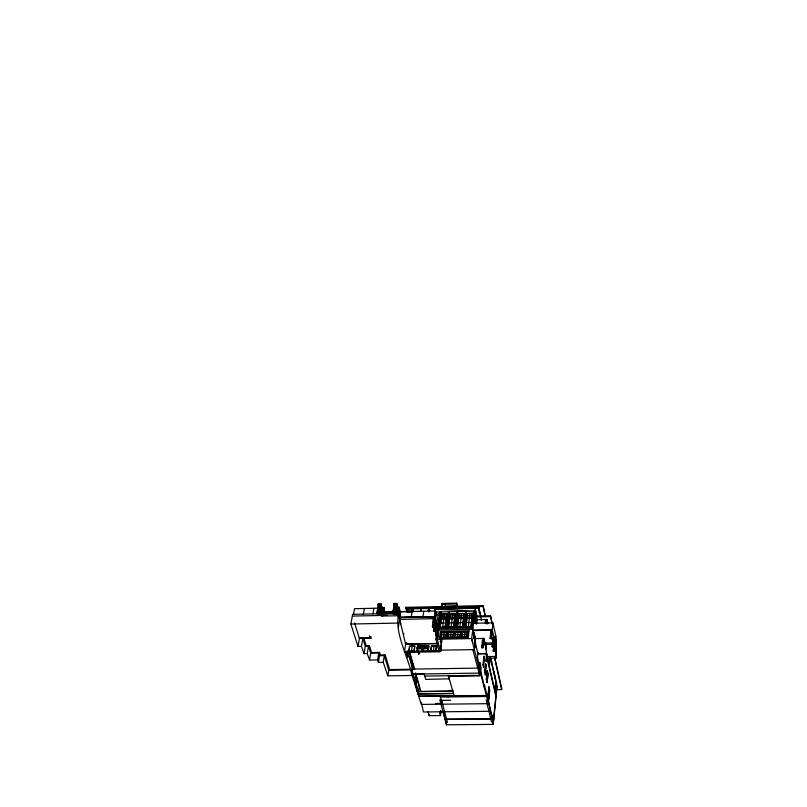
<?xml version="1.0" encoding="UTF-8"?>
<svg xmlns="http://www.w3.org/2000/svg" width="807" height="807" viewBox="0 0 807 807"><rect width="100%" height="100%" fill="white"/><g stroke="black" fill="none" stroke-linecap="round" stroke-linejoin="round"><path stroke-width="1.21" d="M384.031 608.579L383.043 611.867M495.407 689.642L501.672 689.571L501.752 688.724L494.6 656.959M495.417 692.325L496.224 684.417M495.75 694.171L496.608 685.708L495.73 693.808L495.105 690.974L495.902 682.934L496.537 685.779M493.662 718.19L495.871 696.35M495.891 694.797L496.85 685.405M441.237 699.83L439.835 699.851L446.523 724.797L493.248 724.393L497.082 686.444M496.224 650.815L495.982 656.676L496.547 650.16M485.713 642.695L486.742 658.219L496.174 658.068L496.012 655.98M494.883 690.419L495.841 681.017M493.248 724.393L492.25 717.615M494.862 691.972L495.942 681.441M492.421 720.066L492.926 715.083L493.813 718.815M488.417 701.454L489.617 690.025L488.871 686.535L487.68 698.358M488.457 701.616L489.678 689.965M495.256 636.37L496.244 651.138L495.619 636.37M488.659 702.463L493.299 723.808M492.381 666.864L492.552 665.311M494.217 651.511L494.963 642.18L494.136 642.19L493.228 650.835L494.217 651.511L495.831 636.067L492.906 622.853L473.487 623.236L473.608 623.771L474.96 612.321M495.044 641.979L495.559 636.975M495.084 645.055L495.659 638.458M495.155 646.417L495.71 639.194M495.811 640.667L495.68 648.394M495.306 648.636L495.891 641.525M495.458 650.846L496.033 643.734M496.103 647.416L495.579 652.439L496.184 645.943M495.861 654.336L496.355 648.767M495.912 654.648L496.255 649.625M488.043 673.966L487.115 682.651L486.439 679.323M490.232 657.594L489.506 664.393L488.911 661.79L489.385 657.977M486.823 694.766L486.641 696.502L440.4 697.046M492.199 646.276L493.117 637.621L493.945 637.611L493.178 646.881L492.341 646.901L492.199 646.276L493.037 646.256M492.341 646.901L493.117 637.621L494.086 638.236L495.377 644.026M493.178 646.881L494.086 638.236M491.503 662.991L491.665 661.437M493.39 651.531L494.156 644.238M486.742 658.219L486.581 656.141M486.298 666.451L485.36 675.136L484.825 672.443L485.703 664.201M484.301 686.656L484.482 684.891L492.542 718.866M486.671 654.154L486.127 661.306L487.226 661.286L487.297 658.451M487.226 661.286L487.579 658.058M492.3 630.196L491.372 638.872L490.131 638.357L491.07 629.682L491.191 630.217L472.811 630.57M490.384 637.651L491.049 631.457M486.359 679.393L487.287 670.708L487.983 674.027M486.419 679.343L487.307 671.091M491.372 638.872L492.906 622.853M487.105 682.137L487.519 678.263L486.893 675.076M487.549 677.9L487.963 674.037L487.307 671.212M482.929 664.786L483.887 656.081L484.442 658.794L483.907 656.585M484.503 658.744L483.554 667.439L483.01 664.716M485.945 644.188L486.137 649.595M492.038 623.882L490.515 615.731L475.696 616.044M484.745 672.513L485.683 663.818L486.238 666.501L485.703 664.322M486.127 661.306L486.944 653.761M473.85 638.599L483.756 638.418L482.959 647.759L481.85 647.779L482.162 644.975M482.415 642.755L482.657 638.438L481.85 647.779M485.209 623.196L485.622 619.544M482.959 647.769L483.756 638.418L486.066 646.669M480.508 673.048L481.093 667.782L479.822 662.406L479.207 667.863L480.508 673.058L411.681 674.138C407.414 654.628 394.371 633.566 398.698 613.34L398.638 613.078M486.308 623.175L486.712 619.524L476.897 619.715M486.46 623.872L486.863 620.22L487.66 623.75M478.137 652.601L477.492 657.574L479.439 665.775M485.703 653.781L478.228 653.902L478.299 653.277M477.734 668.105L478.006 665.664M485.148 616.266L483.04 605.633L405.871 607.338L406.748 611.797M475.696 623.044L476.13 619.272M474.607 636.148L474.687 635.462M476.191 623.801L476.594 620.825M476.402 623.952L476.998 618.848M476.796 622.681L474.839 611.787M481.456 620.502L478.753 607.358L429.405 608.438L428.951 611.736M475.545 639.124L474.334 649.605L488.528 703.674L421.304 704.42L411.681 674.138L411.943 672.342M478.914 612.321L479.328 608.68M472.145 626.827L474.002 611.181M472.186 628.007L474.183 611.171M473.961 632.365L473.679 634.726L474.546 638.408L474.829 636.047L474.94 636.541L474.778 637.964L473.487 632.517M475.162 622.076L475.737 617.143L476.513 620.886M474.012 633.636L474.092 632.95M472.256 613.582L471.802 617.355L467.051 617.456L467.505 613.683M471.117 626.847L472.166 618.071L466.597 618.182L465.518 626.958M465.921 626.656L466.92 618.475M468.353 626.615L469.341 618.424M469.422 617.405L469.886 613.633M462.603 632.093L461.997 636.975L466.981 636.884L467.576 631.992L462.603 632.093L467.475 632.073M463.682 626.999L465.609 611.363M464.418 626.978L466.335 611.343M464.499 636.854L465.074 632.113M405.941 651.42L406.203 652.328L439.25 651.774L435.871 639.275L436.93 631.588M459.909 626.777L460.928 618.596M461.019 617.577L461.493 613.804M463.964 613.683L463.48 617.597L458.547 617.698L459.042 613.784L463.964 613.683L463.389 617.526L458.648 617.627L459.122 613.855M462.663 627.019L463.753 618.243L458.184 618.364L457.075 627.13M458.437 618.576L457.377 626.898L462.411 626.797L463.45 618.465L458.437 618.576L457.478 626.827M457.478 636.985L458.073 632.244M446.523 724.797L443.214 711.774M453.857 627.19L454.987 618.424L449.428 618.545L448.278 627.301M452.868 637.076L453.484 632.335L448.702 632.426L448.077 637.157M448.541 676.417L479.792 675.933L472.862 649.635M454.876 627.17L456.873 611.555M424.139 673.916L425.723 679.383L449.267 678.838M455.975 627.15L457.962 611.535M455.087 637.036L455.683 632.295L460.474 632.204M452.263 617.759L452.747 613.996M451.103 626.948L452.172 618.777M440.471 710.957L440.168 713.327M440.299 713.822L440.602 710.947M440.955 711.068L440.541 714.235L440.814 710.957M450.477 637.116L451.093 632.385M428.134 711.925L429.193 715.678L440.592 715.567L440.4 713.227M453.605 626.978L454.684 618.646L449.681 618.757L448.581 627.069L453.605 626.978L454.583 618.727M454.714 617.779L455.219 613.865L450.306 613.976L449.792 617.88L454.714 617.779L449.892 617.809M444.849 604.211L445.363 606.279L457.034 606.017L456.631 603.142L441.782 603.475L442.286 606.713M443.477 637.248L444.112 632.517M445.101 627.069L446.19 618.898L441.298 618.929L440.168 627.241L445.182 627.14L446.291 618.818M446.755 614.117L446.251 617.88L441.52 617.98M445.434 627.352L446.594 618.596L441.056 618.717L439.865 627.463M435.931 704.34L435.699 703.472L442.307 703.391M446.453 627.332L448.521 611.736M447.179 627.321L449.247 611.726M440.39 640.657L440.229 641.837L441.681 641.807L440.925 638.892M441.086 637.288L441.732 632.557L446.503 632.466L445.868 637.207L445.171 636.844M442.69 627.12L443.789 618.949M443.88 617.93L444.395 614.167M441.822 640.072L440.41 650.886L437.283 639.255L438.605 630.005L435.205 616.881L399.919 617.617L398.698 613.34M441.5 641.121L440.703 651.743M434.862 623.69L434.62 622.752L436.093 622.722C433.692 628.169 437.878 649.221 438.605 630.005L472.771 629.319M437.565 637.621L435.326 628.915L437.394 636.814L437.727 635.987M438.584 627.493L440.723 611.908M438.766 627.483L440.904 611.908M436.476 645.923L435.79 650.926L440.41 650.825M435.881 650.926L436.577 645.852L431.674 645.933L430.958 651.047L431.755 646.014M436.153 650.926L436.88 645.62L431.432 645.721L430.686 651.057M429.193 715.678L429.344 714.588M434.469 623.851L433.793 631.387L435.266 631.356L436.335 623.66M433.42 650.987L434.116 645.963M437.394 636.814L436.315 631.427M436.698 630.61L436.537 629.803M437.989 623.912L439.633 611.938M438.857 624.003L437.989 629.642L438.837 623.791L435.528 610.97L400.121 611.726M438.352 631.75L435.205 619.605L434.156 627.13L432.673 627.15L432.976 625.011M433.278 622.863L433.51 618.505M438.06 629.42L434.731 616.619L435.528 611M435.205 616.881L434.136 627.13L433.904 626.171L432.421 626.202L433.48 618.687L399.636 619.393L398.476 614.894L400.746 624.013M433.793 631.387L434.408 626.989M439.452 615.438L436.204 615.499L434.691 608.317L437.112 608.791M437.303 608.942L437.323 608.145M427.256 651.138L427.609 648.657L423.675 648.727L423.312 651.229M428.406 647.537L428.618 645.993L417.683 646.185L417.451 647.728L428.406 647.537L428.517 646.064M428.174 651.118L428.921 645.761L417.441 645.963L416.644 651.39M435.054 611.081L434.691 608.317M417.562 689.481L417.249 691.649L452.838 691.216M428.719 611.898L429.263 608.629M424.825 647.527L425.027 646.125M438.393 631.558L437.283 639.255L435.871 639.275L471.681 638.569L474.334 649.605L440.259 650.17M421.002 647.597L421.204 646.195M416.301 684.215L417.017 679.242M421.496 651.269L421.859 648.757L417.925 648.828L417.552 651.37M422.404 651.249L422.898 647.86M422.949 616.861L423.776 611.222M414.939 679.938L415.716 674.652L419.237 687.05L418.601 691.488L411.509 669.104L479.187 668.085M419.126 652.016L418.813 654.154L417.804 650.523M413.86 651.461L414.647 646.236L409.764 646.326L409.058 651.572M414.132 651.451L414.949 646.014L409.522 646.104L407.727 657.12L406.254 651.995M420.689 610.869L421.042 608.468L420.77 611.202M411.681 674.138L412.781 666.693M420.901 610.828L421.214 608.609L429.082 608.438M412.922 668.065L413.537 663.889M413.557 665.704L413.113 668.731L407.989 650.755M411.419 651.511L412.185 646.357M408.756 655.223L408.927 654.053M405.79 643.038L404.458 651.683L439.008 650.856L439.25 651.774M405.971 644.198L406.153 643.028M406.688 644.188L406.869 643.018M407.051 644.168L406.889 643.31L405.417 643.522M411.187 617.103L412.438 609.023M412.357 612.503L412.922 608.155M412.458 612.473L412.972 608.791L420.901 608.66M408.635 608.256L408.039 612.099L411.974 612.019M409.3 612.301L409.431 611.444L399.586 611.656M407.041 611.645L407.565 608.276L407.949 609.668M398.174 612.866L398.88 608.175L398.285 612.816M398.335 613.421L399.172 607.57L400.353 611.565L399.445 617.264L398.608 613.33M398.466 614.046L399.384 607.389L397.912 613.723L398.487 613.855M399.183 618.081L400.08 611.565L400.625 611.888L399.636 618.071M398.355 627.372L399.919 617.617M378.059 608.902L377.363 614.238L395.45 613.855L396.076 605.603M395.309 613.37L396.358 605.603M396.762 603.394L397.215 605.916L396.762 603.394L393.806 603.465L393.816 609.285M395.692 611.898L395.501 613.048L395.087 611.585M395.763 611.716L396.469 606.995L395.864 606.894M395.45 613.855L396.772 605.684L396.298 603.989M398.012 607.853L397.236 612.513L396.025 611.938L396.772 607.146L395.834 606.773M396.176 612.009L396.923 607.217L397.407 607.56M396.62 607.268L396.106 613.36L394.966 611.434M397.377 607.439L396.479 611.958M396.792 612.291C397.639 601.548 398.759 612.059 396.328 612.079M394.522 612.614L396.994 612.563L396.711 613.673L396.176 611.817M397.69 612.533L397.084 612.442L397.831 607.661L397.226 607.56M394.078 604.039L396.368 604.231L394.895 612.896L397.488 612.846L397.306 613.986L396.893 612.533M395.723 611.494L398.517 612.826L397.69 612.725L398.426 607.953L397.831 607.853M398.577 608.024L397.841 612.604M412.105 675.489L387.864 675.832L388.772 670.254L384.142 654.951M392.878 612.695L394.149 604.282M393.14 611.726L394.139 605.643M394.341 612.604L395.48 605.129L394.744 605.149L393.604 612.614L398.315 615.741L381.983 616.084L378.473 614.218M395.48 605.129L394.29 612.422L394.714 613.865M383.244 662.295L384.344 655.627L379.512 655.708L378.705 653.085L370.695 653.216L368.517 646.205L365.299 646.256L362.847 638.418L361.425 646.346L364.007 653.62L367.235 653.569L369.515 660.065L377.555 659.934L378.392 662.376L383.244 662.295L387.864 675.832M378.392 662.376L379.512 655.708M383.789 608.054L383.174 611.756L383.809 608.438L381.63 607.419L380.692 611.938M383.567 611.898L384.243 607.873L380.289 606.218M383.718 611.888L384.243 607.873M377.555 659.934L378.705 653.085M379.895 611.575L380.884 607.177M380.248 611.837L380.531 606.904M380.511 611.938L381.156 607.197L381.792 607.489L381.015 612.271M381.197 612.271L381.953 607.762M381.328 612.422L382.104 607.641L381.318 607.278L380.531 611.867M381.489 612.493L382.256 607.711L383.658 608.569M381.64 612.563L382.417 607.792M381.802 612.634L382.74 608.135M382.084 612.654L382.881 608.004M382.266 612.654L383.053 608.276M382.619 611.777L383.194 608.155M381.983 616.084L382.115 615.358M382.78 611.847L383.365 608.428M382.962 611.847L383.507 608.296M380.097 606.945L379.673 605.482L378.927 605.502L377.505 613.754L376.94 612.795L378.352 604.635L378.776 606.077M377.081 613.27L378.13 607.207M378.483 606.329L378.584 605.744M369.515 660.065L370.695 653.216M379.673 605.482C380.4 609.578 377 612.059 378.221 614.218M378.473 612.937L379.724 605.664L378.927 605.502M379.431 612.18L380.551 605.946L379.704 612.18M381.005 612.079L379.754 611.696L380.329 608.054M380.954 603.747L381.418 606.269L380.954 603.747L378.009 603.818L378.483 606.481M380.067 611.847L380.985 606.027L380.561 604.584L379.159 612.745L379.583 614.188M367.235 653.569L368.517 646.205M364.007 653.62L365.299 646.256M372.935 613.885L373.923 608.266M363.261 614.601L364.371 608.478M361.425 646.346L358.005 646.407L359.438 638.488L354.525 622.943M358.005 646.407L350.874 624.033L352.689 614.329L378.584 613.774M353.486 614.298L354.525 608.7L377.626 608.185M435.568 610.97L434.499 616.477M496.023 655.556L495.095 641.353M496.255 650.513L496.244 651.138L496.224 650.079M466.275 634.887L467.192 634.433L466.375 634.03M462.098 636.905L463.127 636.42M436.325 614.641L439.754 613.199M475.273 608.589L478.753 607.358L480.831 616.477M480.679 606.43L483.04 605.633L485.511 616.629M474.92 643.542L475.636 643.492L474.94 640.032M377.908 604.403L380.854 604.332M393.705 604.05L396.671 603.979M377.979 604.645L380.924 604.574M395.531 605.311L394.744 605.149M441.671 604.282L456.53 603.949M397.528 607.711L398.285 608.074M383.728 608.226L384.344 608.206M398.133 608.004L399.021 608.135M383.335 608.498L384.122 608.599L380.218 606.773M405.739 608.175L482.939 606.491M408.503 609.103L412.861 609.245M435.659 613.401L434.57 609.184L478.652 608.216M408.211 610.96L412.155 610.869M427.559 610.425L429.919 610.374M379.25 611.928L393.866 611.615M379.219 612.089L379.361 611.535M383.587 611.999L397.125 611.706M386.301 612.099L396.489 612.15M376.94 612.795L395.168 612.886M379.229 612.987L377.837 613.017M397.387 612.584L397.992 612.866L395.117 611.303M398.355 612.654L395.753 611.323M435.286 612.029L475.777 611.141L434.57 609.184M393.574 613.774L394.673 613.744M352.356 616.084L387.118 615.348M438.998 650.916L405.911 651.653L405.992 651.088L407.727 657.12M441.782 616.094L446.503 616.003M450.145 615.923L454.876 615.822M458.88 615.741L463.632 615.64M467.283 615.559L472.034 615.469M434.731 616.619L399.223 617.355L434.65 616.649M399.092 617.759L400.625 611.888M475.565 616.911L490.424 616.598M484.775 619.554L485.864 619.534M350.874 624.033L397.135 623.095M440.824 623.075L445.646 622.974M449.227 622.903L454.059 622.802M458.003 622.722L462.845 622.631M466.426 622.56L471.278 622.459M435.891 624.85L438.231 632.738L437.848 633.556L436.93 628.986M435.951 626.464L437.848 635.18M435.83 627.281L436.426 630.61M437.485 627.513L472.327 626.827M438.171 628.663L472.922 627.987M433.541 630.449L435.023 630.418L437.172 638.438M441.409 634.917L446.18 634.837M448.389 634.786L453.171 634.706M455.38 634.655L460.172 634.574M462.391 634.524L467.192 634.433M359.216 637.792L369.989 637.591M359.438 638.488L371.281 638.266L370.746 636.531M495.014 636.087L495.831 636.067M490.131 638.357L491.251 638.337M407.081 643.996L437.616 643.451M437.596 643.643L405.608 644.208L399.636 619.393M483.726 643.068L493.067 642.907M485.532 644.389L495.034 644.319M417.148 647.96L428.648 647.759M417.128 648.102L428.618 647.9M481.688 647.083L482.798 647.063M481.92 647.204L483.02 647.184M495.569 649.484L495.801 642.997M409.139 651.037L413.85 650.956M431.099 650.654L435.841 650.573M493.228 650.835L494.055 650.825M495.71 651.693L495.952 645.207M478.258 653.63L485.733 653.499M486.369 656.575L495.801 656.424L496.174 658.068M485.975 660.62L487.065 660.6M407.807 651.925L412.528 668.448L414.657 668.408M410.309 669.265L389.63 669.578L385.211 654.941L380.369 655.022L379.562 652.389L371.553 652.52L369.374 645.499L366.156 645.56L363.705 637.712M388.772 670.254L411.731 669.911M413.134 674.208L424.179 674.047M424.805 676.084L479.63 675.308M449.055 690.53L452.747 690.489M417.199 691.508L452.788 691.064M417.935 693.828L453.463 693.405M417.986 693.98L453.514 693.546M418.672 696.148L454.139 695.735M418.722 696.3L486.379 695.483M486.429 695.695L440.108 696.038L442.549 704.178M450.629 700.264L441.51 700.365L447.471 722.346M490.333 711.3L423.463 711.976L421.304 702.423M492.119 718.825L445.242 719.259L492.169 719.047M409.553 608.014L405.871 607.338L407.212 612.15M441.782 603.475L445.161 604.14M379.512 611.232L381.449 612.11M379.482 611.403L381.418 612.281M380.763 606.713L383.668 608.074M380.622 607.237L383.577 608.609M395.158 611.313L397.992 612.654M396.983 606.844L399.384 607.389M395.501 606.41L399.243 608.246L398.426 607.953M396.63 606.39L399.334 607.711M477.986 653.236L478.228 653.902M369.455 635.855L370.201 638.287M377.928 611.807L394.532 611.454M448.137 696.955L447.845 695.947M381.64 607.621L380.843 607.056M479.832 662.799L480.548 665.23L479.893 670.415L480.468 672.846M479.277 667.813L479.983 670.264M454.18 695.876L448.369 675.752L449.237 679.06M392.807 612.452L393.221 613.895M412.609 674.672L414.273 680.483M414.939 682.813L417.28 690.953M393.544 612.432L393.927 613.764M392.999 611.242L393.281 612.21M393.191 612.442L393.604 613.895M409.099 651.36L413.941 668.428M398.497 614.601L397.488 612.846M403.692 633.465L403.883 634.151M397.387 612.392L398.729 608.095M408.201 650.603L413.194 668.135M412.084 666.905L412.7 669.064L412.528 668.448M393.806 603.465L394.351 605.391M418.288 690.076L418.873 692.134M409.29 650.624L414.627 669.407M415.615 672.897L420.911 691.549M417.824 650.371L418.833 654.003M412.922 609.477L413.113 610.173M439.563 711.804L440.592 715.567M432.431 626.212L432.673 627.15M438.009 634.363L435.78 625.657L438.12 633.556M433.48 618.687L433.732 619.635M436.728 631.76L437.323 634.04M437.787 635.987L435.447 628.098L436.022 630.317M440.572 638.952L441.5 642.503M440.087 638.347L441.419 643.391M434.993 630.418L435.235 631.356M437.656 609.023L437.303 607.621L437.243 608.71L441.5 608.387L441.621 607.53L441.974 608.932M442.085 604.695L442.7 607.126M456.631 603.142L457.428 606.42M472.68 642.776L471.681 638.569L475.071 609.769L476.453 615.721M486.197 699.851L491.473 721.952M474.708 638.589L472.68 630.035L492.179 629.662L493.945 637.611M478.087 652.389L478.258 653.599M492.805 716.243L493.692 719.975M472.559 631.084L477.926 653.771M474.94 643.229L476.039 647.86M480.72 671.152L484.331 686.354M475.323 621.43L475.817 623.67M475.232 621.491L475.656 623.337M494.398 705.52L494.782 707.174M486.853 675.439L487.519 678.263M475.121 608.307L477.108 616.911M477.058 620.412L474.909 611.141L476.251 616.921M475.545 619.544L476.291 622.762M485.915 644.47L485.653 643.32L483.696 643.35L482.788 639.416M495.508 687.009L496.134 689.723M483.756 638.418L486.147 648.788M483.887 639.396L486.117 649.07M488.992 661.72L489.496 664.02M486.439 653.952L496.134 695.836M485.955 653.367L496.023 696.976M493.884 671.182L495.76 679.393M496.255 681.572L496.709 683.579M496.618 684.417L490.686 658.431L497.011 687.13M487.337 629.753L487.458 630.287M486.47 629.773L486.591 630.307M495.861 653.801L496.123 654.941M488.084 622.943L488.205 623.478M487.065 619.816L487.852 623.297M486.712 619.514L487.64 623.64M487.216 622.964L487.337 623.498M494.509 657.806L501.672 689.571M495.236 644.934L495.528 646.205M494.136 642.19L494.298 642.886M495.538 649.373L495.821 650.583M495.69 651.582L495.972 652.762M490.515 615.731L492.129 623.014M494.984 644.218L495.801 656.424M488.881 694.948L488.356 699.931L488.447 693.132L488.881 694.948M489.375 690.247L488.951 694.292L488.951 688.432L489.375 690.247M469.089 630.862L468.242 637.974L439.462 638.508L440.42 631.407L469.089 630.862M471.863 618.293L470.874 626.636L465.821 626.736L466.839 618.394L471.863 618.293M472.357 613.502L471.893 617.426L466.95 617.526L467.424 613.613L472.357 613.502M472.66 613.28L472.135 617.637L466.648 617.748L467.182 613.401L472.66 613.28M467.878 631.77L467.233 637.106L461.695 637.207L462.35 631.871L467.878 631.77M460.575 632.123L459.96 637.016L454.977 637.106L455.602 632.224L460.575 632.123M460.878 631.901L460.212 637.237L454.674 637.338L455.36 632.002L460.878 631.901M464.257 613.461L463.722 617.809L458.245 617.92L458.8 613.572L464.257 613.461M455.521 613.643L454.956 617.991L449.489 618.101L450.064 613.764L455.521 613.643M453.584 632.264L452.949 637.147L447.976 637.237L448.621 632.355L453.584 632.264M453.887 632.032L453.201 637.359L447.673 637.469L448.369 632.143L453.887 632.032M446.856 614.046L446.332 617.95L441.419 618.051L441.954 614.147L446.856 614.046M447.159 613.824L446.574 618.162L441.116 618.283L441.711 613.935L447.159 613.824M446.604 632.395L445.958 637.278L440.985 637.369L441.651 632.486L446.604 632.395M446.907 632.163L446.2 637.49L440.683 637.591L441.399 632.274L446.907 632.163M434.933 625.738L434.317 630.176L434.933 625.738"/></g></svg>
